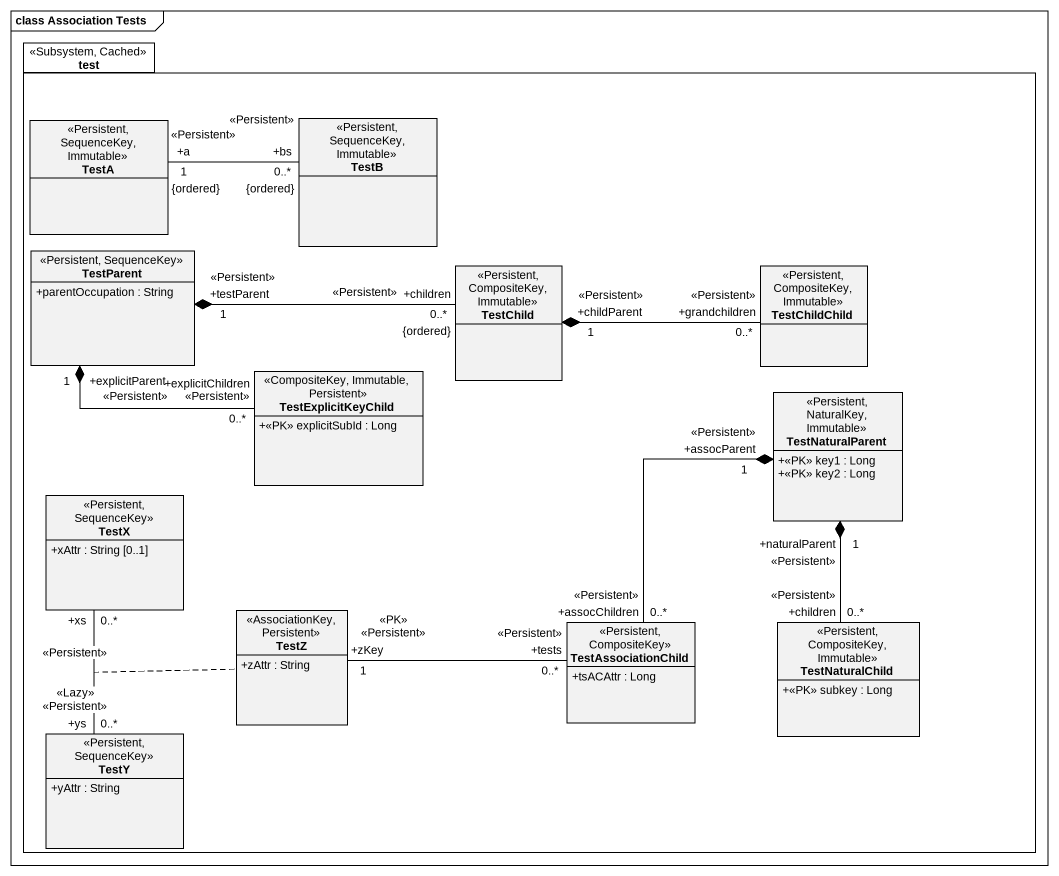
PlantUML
@startuml
mainframe class Association Tests
hide circle
hide empty members
skinparam classAttributeIconSize 0
package test <<Subsystem, Cached>> {
  class TestA <<Persistent, SequenceKey, Immutable>>
  class TestB <<Persistent, SequenceKey, Immutable>>
  class TestParent <<Persistent, SequenceKey>> {
    +parentOccupation : String
  }
  class TestChild <<Persistent, CompositeKey, Immutable>>
  class TestChildChild <<Persistent, CompositeKey, Immutable>>
  class TestExplicitKeyChild <<CompositeKey, Immutable, Persistent>> {
    +<<PK>> explicitSubId : Long
  }
  class TestNaturalParent <<Persistent, NaturalKey, Immutable>> {
    +<<PK>> key1 : Long
    +<<PK>> key2 : Long
  }
  class TestX <<Persistent, SequenceKey>> {
    +xAttr : String [0..1]
  }
  class TestZ <<AssociationKey, Persistent>> {
    +zAttr : String
  }
  class TestAssociationChild <<Persistent, CompositeKey>> {
    +tsACAttr : Long
  }
  class TestNaturalChild <<Persistent, CompositeKey, Immutable>> {
    +<<PK>> subkey : Long
  }
  class TestY <<Persistent, SequenceKey>> {
    +yAttr : String
  }
}
TestA "1\n+a\n{ordered}\n<<Persistent>>" -right- "0..*\n+bs\n{ordered}\n<<Persistent>>" TestB
TestParent "1\n+testParent\n<<Persistent>>" *-right- "0..*\n+children\n{ordered}\n<<Persistent>>" TestChild
TestParent "1\n+explicitParent\n<<Persistent>>" *-right- "0..*\n+explicitChildren\n<<Persistent>>" TestExplicitKeyChild
TestChild "+childParent\n1\n<<Persistent>>" *-right- "+grandchildren\n0..*\n<<Persistent>>" TestChildChild
TestNaturalParent "1\n+assocParent\n<<Persistent>>" *-- "0..*\n+assocChildren\n<<Persistent>>" TestAssociationChild
TestNaturalParent "1\n+naturalParent\n<<Persistent>>" *-- "0..*\n+children\n<<Persistent>>" TestNaturalChild
TestX "0..*\n+xs\n<<Persistent>>" -- "0..*\n+ys\n<<Lazy>> <<Persistent>>" TestY
(TestX, TestY) .. TestZ
TestZ "1\n+zKey\n<<PK>> <<Persistent>>" -right- "0..*\n+tests\n<<Persistent>>" TestAssociationChild
@enduml
